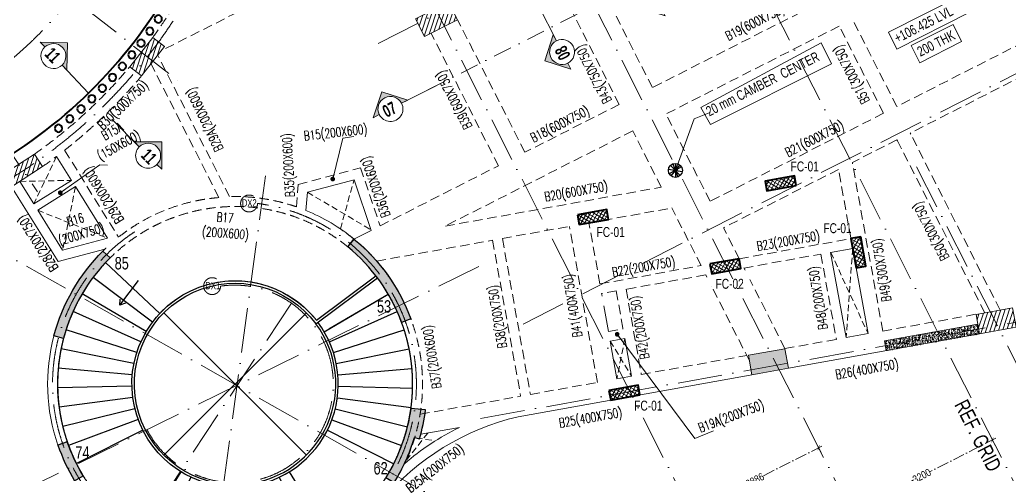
# Model space of a CAD drawing. Header units: millimetres. Extents: x -2919 to 44733, y 0 to 56430.
# Drawn here: x 13206 to 33197, y 19753 to 28946 of the extents above; entities that cross this region are included whole.
import ezdxf

# ---------------------------------------------------------------- set-up
doc = ezdxf.new("R2010")
doc.units = ezdxf.units.MM
for name, pattern in [('ACAD_ISO10W100', [18, 12, -3, 0, -3]), ('CONTINOUS', [0]), ('DASHDOT', [1, 0.5, -0.25, 0, -0.25]), ('HIDDEN', [9.524999999999999, 6.349999999999999, -3.174999999999999])]:
    doc.linetypes.add(name, pattern=pattern)
for name, color, linetype, lineweight in [('00_LA_LAYOUT', 3, 'Continuous', 5), ('Elevation-1', 41, 'Continuous', 20), ('G-ANNO-SYMB', 111, 'Continuous', 9), ('Grids', 9, 'ACAD_ISO10W100', 5), ('S-BEAM-IDEN', 2, 'Continuous', 9), ('S-COL HATCH', 8, 'Continuous', 0), ('S-COLUMN', 6, 'Continuous', 9), ('STR-BEAM', 2, 'CONTINOUS', 18), ('STR-BEAM NO.', 30, 'Continuous', 25), ('STR-CUTOUT', 1, 'Continuous', 13), ('STR-LEVEL TEXT', 110, 'Continuous', 30), ('Wall', 2, 'Continuous', 40)]:
    doc.layers.add(name, color=color, linetype=linetype, lineweight=lineweight)
for name, color, linetype in [('Hatch', 8, 'Continuous'), ('Staircase', 14, 'Continuous'), ('STR-RC WALL', 4, 'Continuous')]:
    doc.layers.add(name, color=color, linetype=linetype)
doc.styles.add('Dim.s & Anno.(Misc.)', font='ARIALN.TTF')
doc.styles.add('EL', font='swisscl.ttf')
doc.styles.add('ROMANS', font='simplex.shx', dxfattribs={"width": 0.75})
doc.styles.add('SOBHA', font='swisscl.ttf')
doc.styles.add('Swis721 LtCn BT_B', font='', dxfattribs={"width": 0.9, "height": 249.9999999999997})
doc.styles.get('Swis721 LtCn BT_B').set_extended_font_data('Swis721 LtCn BT', bold=True)
doc.dimstyles.new('A-GFC-100', dxfattribs={"dimtxt": 200, "dimasz": 100, "dimexe": 100, "dimexo": 0, "dimgap": 0, "dimtad": 0, "dimdec": 0, "dimzin": 1, "dimdsep": 46, "dimtxsty": 'Dim.s & Anno.(Misc.)', "dimblk": 'ARCHTICK', "dimcen": 0, "dimdle": 100, "dimclrd": 8, "dimclre": 8, "dimclrt": 6, "dimazin": 2, "dimtfac": 1, "dimtdec": 0, "dimtmove": 0, "dimatfit": 3, "dimfxl": 1, "dimtolj": 1, "dimlwd": -1, "dimlwe": 9, "dimarcsym": 0})
doc.dimstyles.new('A-GFC-75', dxfattribs={"dimtxt": 150, "dimasz": 75, "dimexe": 75, "dimexo": 0, "dimgap": 0, "dimtad": 0, "dimdec": 0, "dimzin": 1, "dimdsep": 46, "dimtxsty": 'Dim.s & Anno.(Misc.)', "dimblk": 'ARCHTICK', "dimcen": 0, "dimdle": 75, "dimclrd": 8, "dimclre": 8, "dimazin": 2, "dimtfac": 1, "dimtdec": 0, "dimtix": 1, "dimtmove": 1, "dimatfit": 3, "dimfxl": 1, "dimtolj": 1, "dimlwd": -1, "dimlwe": 9, "dimarcsym": 0})
doc.dimstyles.new('S-75', dxfattribs={"dimscale": 75, "dimtxt": 2.5, "dimasz": 1.25, "dimexe": 1, "dimexo": 1, "dimgap": 0.5, "dimtad": 1, "dimdec": 0, "dimrnd": 0.0005, "dimzin": 0, "dimdsep": 46, "dimtxsty": 'EL', "dimblk": 'ARCHTICK', "dimcen": 0.09, "dimdle": 1.5, "dimclrd": 251, "dimclre": 251, "dimclrt": 3, "dimadec": 0, "dimazin": 0, "dimtfac": 1, "dimtdec": 0, "dimtofl": 0, "dimtmove": 0, "dimatfit": 3, "dimfxl": 2, "dimtolj": 1, "dimtzin": 0, "dimlwd": -1, "dimlwe": -1, "dimarcsym": 0})
pattern_1 = [(45.00001396789906, (-25522019.67344412, -12251012.05205099), (-56.1266144395504, 56.12658707381072), [])]
pattern_2 = [(149.8994674627049, (-25199019.32873298, -12229849.86520388), (-31.84644242287066, -54.93681921086025), []), (239.8994674627049, (-25199019.32873298, -12229849.86520388), (54.93681921086023, -31.84644242287067), [])]

# ---------------------------------------------------------------- blocks, each defined once
blk = doc.blocks.new('_ArchTick')
at = {"color": 0, "linetype": 'ByBlock', "const_width": 0.15}
blk.add_lwpolyline([(-0.5, -0.5), (0.5, 0.5)], dxfattribs=at)
blk = doc.blocks.new('*D31')
at = {"layer": 'Grids', "color": 8, "ltscale": 20, "transparency": 16777216}
for p, q in [((23683.03882643945, 18713.63282736803), (22494.20399462904, 18110.10399690582)), ((20976.09952377841, 17339.41677333526), (22164.93435558883, 17942.94560379747))]:
    blk.add_line(p, q, dxfattribs=at)
at = {"layer": 'Grids', "color": 8, "linetype": 'HIDDEN', "lineweight": 9, "ltscale": 20, "transparency": 16777216}
for p, q in [((23665.26389378682, 18582.96326813102), (23582.21262872128, 18746.55816493192)), ((21092.07612640783, 17276.64807425253), (21009.02486134229, 17440.24297105343))]:
    blk.add_line(p, q, dxfattribs=at)
at = {"layer": 'Grids', "color": 8, "ltscale": 20, "transparency": 16777216, "xscale": 75, "yscale": 75, "zscale": 75}
for p, rotation in [((23616.16305879842, 18679.68239729089), 26.91527213609274), ((21042.97529141944, 17373.3672034124), 206.9152721360927)]:
    blk.add_blockref('_ArchTick', p, dxfattribs=dict(at, rotation=rotation))
at = {"layer": 'Grids', "color": 0, "ltscale": 20, "transparency": 16777216, "insert": (22329.56917510893, 18026.52480035164), "char_height": 150, "attachment_point": 5, "rotation": 26.915272136092742, "style": 'Dim.s & Anno.(Misc.)'}
blk.add_mtext('\\A1;2886', dxfattribs=at)
blk = doc.blocks.new('*D32')
at = {"layer": 'Grids', "color": 8, "ltscale": 20, "transparency": 16777216}
for p, q in [((27191.63318684838, 18871.73867794675), (25861.57017373665, 18196.50904889493)), ((24204.42760650252, 17355.23179366049), (25534.49061961425, 18030.46142271232))]:
    blk.add_line(p, q, dxfattribs=at)
at = {"layer": 'Grids', "color": 8, "linetype": 'HIDDEN', "lineweight": 9, "ltscale": 20, "transparency": 16777216}
for p, q in [((27181.88751313836, 18725.25375352241), (27090.80690423651, 18904.66375554225)), ((24328.43329299987, 17276.64807425253), (24237.35268409802, 17456.05807627237))]:
    blk.add_line(p, q, dxfattribs=at)
at = {"layer": 'Grids', "color": 8, "ltscale": 20, "transparency": 16777216, "xscale": 75, "yscale": 75, "zscale": 75}
for p, rotation in [((27124.7575067447, 18837.78807543856), 26.91541986639893), ((24271.3032866062, 17389.18239616868), 206.9154198663989)]:
    blk.add_blockref('_ArchTick', p, dxfattribs=dict(at, rotation=rotation))
at = {"layer": 'Grids', "color": 0, "ltscale": 20, "transparency": 16777216, "insert": (25698.03039667545, 18113.48523580362), "char_height": 150, "attachment_point": 5, "rotation": 26.91541986639893, "style": 'Dim.s & Anno.(Misc.)'}
blk.add_mtext('\\A1;3200', dxfattribs=at)
blk = doc.blocks.new('A$C92ac34bc')
h = blk.add_hatch(color=9)
h.dxf.hatch_style = 1
h.paths.add_polyline_path([(961.1010647490621, 9836.535583321007), (1112.483734279871, 9705.789148202166, -0.1331977755863529), (2684.439964119345, 10727.65641960688), (2617.249840967357, 10916.06496159918, 0.1330649192076544)])
h = blk.add_hatch(color=9)
h.dxf.hatch_style = 1
edge = h.paths.add_edge_path()
edge.add_line((7541.798750281334, 6882.911205561832), (7343.018766563385, 6904.988294498995))
edge.add_arc((3788.090586170554, 7317.161269828678), 3578.742925854363, 353.3864220036416, 383.7199209985387)
edge.add_line((7064.511279940605, 8756.768288021907), (7247.077463947237, 8838.446213252842))
edge.add_arc((3788.090586181731, 7317.16126983799), 3778.742925839959, -6.598963892479276, 23.74020577978149, ccw=False)
h = blk.add_hatch(color=9)
h.dxf.hatch_style = 1
h.paths.add_polyline_path([(209.7400536239147, 7054.428533356636, -0.0528602753307659), (234.1253259517253, 7809.591066574679), (36.01938297972083, 7837.050790609793, 0.0531660131924717), (10.29290679842233, 7039.566626161337)])
h = blk.add_hatch(color=9)
h.dxf.hatch_style = 1
h.paths.add_polyline_path([(5641.644371356814, 4256.890876501798), (5746.818100690841, 4090.879994746297, 0.0641665388057652), (6524.560267336666, 4714.347231941298, 0.0385889995427028), (6975.703905813396, 5109.529350629077), (6723.594600435347, 5272.389569250867, -0.1048070550564544)])
at = {"layer": 'S-COL HATCH'}
h = blk.add_hatch(dxfattribs=at)
h.set_pattern_fill('ANSI31', color=6, scale=25.00000000000001, angle=1.39678990605e-05)
h.set_pattern_definition(pattern_1)
h.paths.add_polyline_path([(5468.865562327206, 14306.87124796957), (5595.948964603245, 14035.11803479679), (4916.565931655466, 13717.40952921845), (4789.482529386878, 13989.16274239868)])
h = blk.add_hatch(dxfattribs=at)
h.set_pattern_fill('ANSI31', color=6, scale=25.00000000000001, angle=1.39678990605e-05)
h.set_pattern_definition(pattern_1)
h.paths.add_polyline_path([(2274.878357402981, 13288.37271872908), (2306.605011291802, 12990.05507017672), (1560.810889948159, 12910.73843551241), (1529.084236074239, 13209.05608402192)])
h = blk.add_hatch(dxfattribs=at)
h.set_pattern_fill('ANSI31', color=6, scale=25.00000000000001, angle=1.39678990605e-05)
h.set_pattern_definition(pattern_1)
h.paths.add_polyline_path([(11116.5785530284, 11838.5029775761), (11116.5785530135, 12238.50297757238), (10366.5785530135, 12238.50297758356), (10366.57855301723, 11838.50297757052)])
h = blk.add_hatch(color=8, dxfattribs=at)
h.dxf.hatch_style = 1
h.paths.add_polyline_path([(1112.483379792422, 9705.789142137393, -0.1331977755863529), (2684.439609624446, 10727.65641353838), (2617.249486476183, 10916.06495551206, 0.1330649192076544), (961.1007102616131, 9836.535577243196)])
h = blk.add_hatch(color=8, dxfattribs=at)
h.dxf.hatch_style = 1
edge = h.paths.add_edge_path()
edge.add_line((7541.79839579761, 6882.911199491471), (7343.018412061036, 6904.988288419321))
edge.add_arc((3788.09023167193, 7317.161263758316), 3578.742925856824, 353.3864220035204, 383.7199209984175)
edge.add_line((7064.510925438255, 8756.768281945959), (7247.077109437435, 8838.446207167583))
edge.add_arc((3788.090231716633, 7317.161263722926), 3778.742925814651, -6.598963891766573, 23.740205780494193, ccw=False)
h = blk.add_hatch(color=8, dxfattribs=at)
h.dxf.hatch_style = 1
h.paths.add_polyline_path([(209.7396991327405, 7054.42852728255, -0.0528602753307659), (234.1249714419246, 7809.591060493142), (36.01902848109603, 7837.050784530117, 0.0531660131924717), (10.29255229607224, 7039.566620085388)])
h = blk.add_hatch(color=8, dxfattribs=at)
h.dxf.hatch_style = 1
h.paths.add_polyline_path([(5641.64401685074, 4256.890870420262), (5746.817746207118, 4090.879988653585, 0.0641665388057652), (6524.559912815689, 4714.347225878388), (6597.66964449361, 4644.720505377278, 0.038549026877663), (6975.703551303595, 5109.529344553128), (6723.594245929271, 5272.389563171193, -0.1048070550564545)])
h = blk.add_hatch(color=8, dxfattribs=at)
h.dxf.hatch_style = 1
h.paths.add_polyline_path([(13887.21257890016, 2543.976426912472), (14002.3369127959, 2927.051338331774), (13284.07145383581, 3142.909463971853), (13168.94436632097, 2759.825389986858)])
h = blk.add_hatch(dxfattribs=at)
h.set_pattern_fill('ANSI31', color=6, scale=25.00000000000001, angle=1.39678990605e-05)
h.set_pattern_definition(pattern_1)
h.paths.add_polyline_path([(18357.82158744335, 1200.438324252143), (18472.94592136517, 1583.513235699385), (17754.68046247959, 1799.371361782774), (17639.55612856149, 1416.296450421214)])
at = {"ltscale": 20}
blk.add_line((7064.511279940605, 8756.768288021907), (7247.615837130695, 8837.221511293203), dxfattribs=at)
at = {"layer": 'S-COLUMN', "elevation": 1.3216095e-09}
for points in [[(5468.865562327206, 14306.87124796957), (5595.948964603245, 14035.11803479679), (4916.565931655466, 13717.40952921845), (4789.482529386878, 13989.16274239868)], [(2274.878357402981, 13288.37271872908), (2306.605011291802, 12990.05507017672), (1560.810889948159, 12910.73843551241), (1529.084236074239, 13209.05608402192)]]:
    blk.add_lwpolyline(points, close=True, dxfattribs=at)
at = {"layer": 'S-COLUMN'}
for points in [[(11116.5785530284, 11838.5029775761), (11116.5785530135, 12238.50297757238), (10366.5785530135, 12238.50297758356), (10366.57855301723, 11838.50297757052)], [(13887.21257890016, 2543.976426912472), (14002.3369127959, 2927.051338331774), (13284.07145383581, 3142.909463971853), (13168.94711992889, 2759.834552552551)], [(18357.8215874359, 1200.438324252143), (18472.94592136145, 1583.513235699385), (17754.68046247959, 1799.371361782774), (17639.55612856149, 1416.296450421214)]]:
    blk.add_lwpolyline(points, close=True, dxfattribs=at)
for points in [[(961.1007102616131, 9836.535577243196, -0.1330649192076544), (2617.249486476183, 10916.06495551206), (2684.439609624446, 10727.65641353838, 0.1331977755863529), (1112.483379792422, 9705.789142137393)], [(7541.79839579761, 6882.911199491471), (7343.018412068487, 6904.98828841746, 0.1331331676250236), (7064.510925438255, 8756.768281945959), (7247.077109441161, 8838.446207163855, -0.1331583492614696)]]:
    blk.add_lwpolyline(points, format="xyb", close=True, dxfattribs=at)
blk.add_lwpolyline([(209.7396991327405, 7054.42852728255, -0.0528602753307659), (234.1249714419246, 7809.591060493142), (36.01902848109603, 7837.050784530117, 0.0531660131924717), (10.29255229607224, 7039.566620085388), (209.7396991327405, 7054.42852728255)], format="xyb", dxfattribs=at)
at = {"layer": 'S-COLUMN', "elevation": -3.351534e-09}
blk.add_lwpolyline([(6975.703551303595, 5109.529344553128), (6723.594245929271, 5272.389563171193), (6723.594245929271, 5272.389563171193, -0.1048070550564544), (5641.64401685074, 4256.890870420262), (5746.817746207118, 4090.879988653585, 0.0641665388057652), (6524.559912815689, 4714.347225878388), (6597.66964449361, 4644.720505377278, 0.038549026877663)], format="xyb", close=True, dxfattribs=at)
at = {"layer": 'STR-RC WALL'}
for points in [[(961.1010647490621, 9836.535583321007, -0.1330649192076544), (2617.249840967357, 10916.06496159918), (2684.439964119345, 10727.65641960688, 0.1331977755863529), (1112.483734279871, 9705.789148202166)], [(7541.798750281334, 6882.911205561832), (7343.018766570835, 6904.98829449527, 0.1331331676250236), (7064.511279940605, 8756.768288021907), (7247.077463947237, 8838.446213247254, -0.1331583492614696)]]:
    blk.add_lwpolyline(points, format="xyb", close=True, dxfattribs=at)
blk.add_lwpolyline([(209.7400536239147, 7054.428533356636, -0.0528602753307659), (234.1253259517253, 7809.591066574679), (36.01938297972083, 7837.050790609793, 0.0531660131924717), (10.29290679842233, 7039.566626161337), (209.7400536239147, 7054.428533356636)], format="xyb", dxfattribs=at)
at = {"layer": 'STR-RC WALL', "elevation": -3.351534e-09}
blk.add_lwpolyline([(6975.703905813396, 5109.529350629077), (6723.594600435347, 5272.389569250867), (6723.594600435347, 5272.389569250867, -0.1048070550564544), (5641.644371356814, 4256.890876501798), (5746.818100690841, 4090.879994746297, 0.0641665388057652), (6524.560267336666, 4714.347231941298), (6597.66999899596, 4644.720511466265, 0.038549026877663)], format="xyb", close=True, dxfattribs=at)
blk = doc.blocks.new('A$Ce47450c8')
at = {"layer": 'G-ANNO-SYMB', "extrusion": (0, 0, -1)}
h = blk.add_hatch(color=9, dxfattribs=at)
edge = h.paths.add_edge_path(flags=0)
edge.add_line((-136.8343995958566, 252.34375), (0, 252.34375))
edge.add_line((0, 252.34375), (-390.3115636557341, 642.6553136575967))
edge.add_line((-390.3115636557341, 642.6553136575967), (-780.6231273114681, 252.34375))
edge.add_line((-780.6231273114681, 252.34375), (-641.5218995958566, 252.34375))
edge.add_arc((-389.1781495958566, 252.34375), 252.3437499999996, -1.1368683772161603e-13, 180.0000000000005, ccw=False)
for p, q in [((390.3115636557341, 642.6553136575967), (0, 252.34375)), ((390.3115636557341, 642.6553136575967), (780.6231273114681, 252.34375)), ((136.8343995958566, 252.34375), (0, 252.34375)), ((641.5218995958566, 252.34375), (780.6231273114681, 252.34375))]:
    blk.add_line(p, q, dxfattribs=at)
at = {"layer": 'G-ANNO-SYMB', "color": 1, "extrusion": (0, 0, -1)}
for p, q in [((390.3115636557341, 642.6553136575967), (0, 252.34375)), ((780.6231273114681, 252.34375), (390.3115636557341, 642.6553136575967)), ((0, 252.34375), (136.8343995958566, 252.34375))]:
    blk.add_line(p, q, dxfattribs=at)
at = {"layer": 'G-ANNO-SYMB', "color": 2, "extrusion": (0, 0, -1)}
blk.add_line((641.5218995958566, 252.34375), (1422.985443849117, 252.34375), dxfattribs=at)
at = {"layer": 'G-ANNO-SYMB', "color": 5, "extrusion": (0, 0, -1)}
blk.add_line((641.5218995958566, 252.34375), (780.6231273114681, 252.34375), dxfattribs=at)
at = {"layer": 'G-ANNO-SYMB', "extrusion": (0, 0, -1)}
blk.add_arc((-389.1781495958566, 252.34375), 252.34375, 0, 180, dxfattribs=at)
at = {"layer": 'G-ANNO-SYMB', "color": 2, "extrusion": (0, 0, -1)}
for radius, start, end in [(252.3437499999996, 0, 180), (252.34375, 180, 0)]:
    blk.add_arc((-389.1781495958566, 252.34375), radius, start, end, dxfattribs=at)
blk = doc.blocks.new('*U12')
at = {"layer": 'Wall', "color": 1, "ltscale": 20}
blk.add_circle((-5.97853213549e-05, 0.011749166995287, 1.3216095e-09), 75, dxfattribs=at)
blk = doc.blocks.new('*U13')
at = {"layer": 'Wall', "color": 0, "linetype": 'ByBlock', "lineweight": -2, "transparency": 16777216}
for p, rotation in [((25233589.10010675, 12408906.74715767), 311.6978435186915), ((25233785.25086722, 12408679.77127968), 309.9687903942364), ((25233974.46375447, 12408446.98027188), 308.2397372697811), ((25234156.566467, 12408208.58611903), 306.5106841453258), ((25234331.39317792, 12407964.80590826), 304.7816310208707), ((25234498.78468609, 12407715.86163133), 303.0525778964157), ((25234658.588561, 12407461.97998256), 301.3235247719606), ((25234810.65928162, 12407203.39215232), 299.5944716475057), ((25234954.85836891, 12406940.33361654), 297.8654185230508), ((25235091.05451191, 12406673.0439223), 296.1363653985955), ((25235219.12368734, 12406401.76646963), 294.4073122741402), ((25235338.94927249, 12406126.74828994), 292.6782591496851)]:
    blk.add_blockref('*U12', p, dxfattribs=dict(at, rotation=rotation))
blk = doc.blocks.new('A$Cab1eb2bb')
at = {"layer": 'Grids', "ltscale": 75}
for p, q in [((27917.29738907144, 17276.64807425253), (10840.69226721301, 50913.99241841026)), ((24328.43329299986, 17276.64807425253), (7987.421775173396, 49465.25243998133)), ((21092.07612640783, 17276.64807425253), (5414.528942607343, 48158.56991892681)), ((14727.42743424698, 26841.86796494573), (27103.44510746747, 33125.75574337505)), ((5533.895699046553, 30115.14536623657, 1.3216095e-09), (10696.26974742114, 26080.09778568708, 1.3216095e-09)), ((4719.7595856525, 28484.12621783838, 1.3216095e-09), (7848.76661651954, 23845.46802416258, 1.3216095e-09)), ((17651.55150322616, 21177.49905425683), (29989.35740346462, 27441.98491361551)), ((25593.94557285309, 24347.92226479761), (29184.66156639904, 17276.64807425253)), ((12451.95250225812, 24171.68620269745), (11051.46211616322, 13845.42859603837)), ((6453.578120447694, 23008.17699397541), (17193.11050702259, 16922.10125354305)), ((16754.56824256852, 22336.71405100822), (6309.301093567163, 17199.86647291109)), ((16791.75612312183, 19269.7710620407), (32687.69362172112, 22127.64299564995)), ((12973.86782687902, 21598.15564841405), (9856.660964183511, 16869.09128028527))]:
    blk.add_line(p, q, dxfattribs=at)
at = {"layer": 'Grids', "color": 6, "linetype": 'ByBlock', "ltscale": 75}
for centre in [(12119.90083454549, 23611.30350153521), (11374.35970435664, 21942.39315515757)]:
    blk.add_circle(centre, 170.6473444888076, dxfattribs=at)
at = {"layer": 'Grids', "ltscale": 75}
for centre, radius, start, end in [((1944.365141808987, 32920.81703097187, 1.3216095e-09), 10311.2632911457, 291.9205277631461, 59.65161588261652), ((1944.365141808987, 32920.81703097187, 1.3216095e-09), 8362.226871117962, 291.2225411835673, 59.08585606093454), ((11825.42944140732, 19968.79434419423), 3672.085020990659, 123.2766023129218, 82.72317535007834), ((11825.4294414185, 19968.79434419982), 1993.421426810803, 207.6361917862638, 98.08684455303776)]:
    blk.add_arc(centre, radius, start, end, dxfattribs=at)
at = {"layer": 'Grids', "color": 6, "linetype": 'ByBlock', "ltscale": 75, "style": 'SOBHA'}
for s, p in [('DX2', (11974.08408670872, 23546.53101625852)), ('DX1', (11237.15903789922, 21878.95805906132))]:
    blk.add_text(s, height=150, dxfattribs=at).set_placement(p)
blk.add_text('REF. GRID', height=300, rotation=296.9190531704553, dxfattribs=at).set_placement((26349.00314836204, 19550.57338381372))
at = {"layer": 'Grids', "ltscale": 20}
for p1, p2, distance, picture, middle in [((24328.43329299986, 17276.64807425253), (27181.88751313836, 18725.25375352241), 126.20543268681826, '*D32', (25698.03039667545, 18113.48523580362)), ((21092.07612640783, 17276.64807425253), (23665.26389378682, 18582.96326813102), 108.46880630854977, '*D31', (22329.56917510893, 18026.52480035164))]:
    dim = blk.add_aligned_dim(p1=p1, p2=p2, distance=distance, dimstyle='A-GFC-75', dxfattribs=at)
    dim.commit()
    dim.dimension.update_dxf_attribs({"geometry": picture, "text_midpoint": middle})
blk = doc.blocks.new('A$Cd051db1a')
at = {"ltscale": 30}
blk.add_point((3.7252903e-09, -1.8626451e-09), dxfattribs=at)
at = {"layer": 'Staircase', "ltscale": 25}
for points in [[(10316.92514114827, 21395.900623817), (9222.823584668338, 22422.03014005907)], [(10168.88996203243, 21219.44591573812), (8968.2437161766, 22118.7843067497)], [(10041.2336724773, 21027.71669717319), (8748.61741920188, 21788.73129739985)], [(13633.46461071819, 21024.42343026027), (14927.44186067209, 21783.12157772295)], [(9935.509803906083, 20823.03138244711), (8566.751024667174, 21436.62685589492)], [(13738.79328745603, 20819.58879825473), (15108.44964332506, 21430.70945341699)], [(9853.039484485984, 20607.940514341), (8424.904376070946, 21066.6671349816)], [(13820.86450503021, 20604.37900414131), (15249.81331275031, 21060.56460772268)], [(9794.822086457163, 20385.05856712721), (8324.771923653781, 20683.30765586905)], [(13878.67525810003, 20381.42491371743), (15349.07885563001, 20677.26139666699)], [(9761.569667313246, 20157.11119752563), (8267.578204613177, 20291.23617411591)], [(13911.51906098425, 20153.45199125819), (15405.62808114662, 20285.17938448861)], [(9753.688917458057, 19926.88603754528), (8254.022630661726, 19895.24700598419)], [(13918.99456877261, 19923.2470012214), (15418.55323213339, 19889.24466150067)], [(9771.276181571186, 19697.19858169742), (8284.27093045786, 19500.18238058872)], [(13901.01047351956, 19693.62396360189), (15387.69402234628, 19494.29517986811)], [(9814.1162811853, 19470.85773285851), (8357.953123793006, 19110.87320571951)], [(13857.78661609441, 19467.38977769576), (15313.3481577821, 19104.84908732586)], [(9881.685152724385, 19250.63142962754), (8474.168052323163, 18732.07997283712)], [(13789.85130046308, 19247.30993325077), (15196.65060122683, 18726.58746360428)], [(9973.156240530314, 19039.21283231489), (8631.494415059686, 18368.43451722152)], [(13698.03484294563, 19036.07472663931), (15041.22154314816, 18361.59252570569)], [(10740.51441950351, 18199.22759743035), (9951.339384637775, 16923.60901416465)], [(12929.36713130399, 18197.4481666442), (13716.82892083749, 16920.3374690786)], [(10942.8149138093, 18089.06592903658), (10299.29896536097, 16734.11676751822)], [(11156.03970361501, 18001.91395933926), (10666.05087090656, 16584.20067716762)], [(12513.54886676371, 18000.81977050565), (13001.05520703643, 16582.25092336163)], [(12726.90235652774, 18087.62245147675), (13368.1315976195, 16731.58961251192)], [(11377.58137552068, 17938.83678711019), (11047.110569112, 16475.6932353545)], [(11604.73094270751, 17900.60508278757), (11437.81870580837, 16409.92057148553)], [(11834.71098035946, 17887.68569264002), (11833.39808659628, 16387.6862648651)], [(12064.70959163084, 17900.23596000485), (12229.01209324971, 16409.26154883206)], [(12291.91478844359, 17938.10183157027), (12619.82382006198, 16474.38202456944)]]:
    blk.add_lwpolyline(points, dxfattribs=at)
at = {"layer": 'Staircase', "color": 1, "ltscale": 25}
for points in [[(11834.99685137346, 17887.68548297696, -1.598259609663944), (13475.78996460512, 21256.0972973574), (14678.57819923386, 22153.36808635294)], [(11821.65724777058, 17937.73834203556, -1.613854912613092), (13466.08944100886, 21186.48080556281), (14708.47530623153, 22113.29112298042)]]:
    blk.add_lwpolyline(points, format="xyb", dxfattribs=at)
at = {"layer": 'Staircase', "color": 8, "ltscale": 25}
for points in [[(10398.72290794924, 18533.18280675821), (13274.04056151584, 21408.50046032481)], [(10398.72290794924, 21408.50046032481), (13274.04056151956, 18533.18280676007)]]:
    blk.add_lwpolyline(points, dxfattribs=at)
at = {"layer": 'Staircase', "linetype": 'Continuous', "ltscale": 25}
for points in [[(12028.36514865607, 17993.39706121571), (12323.30143551156, 17237.42955258488), (12268.39860757068, 17189.17424681596), (12414.5504462868, 17192.52394960262), (12359.64761778712, 17144.26864322089), (12654.58390465379, 16388.30113459006)], [(11809.24469003081, 17984.31273696944), (12019.12839167192, 17196.78714290633), (11959.19613224268, 17154.94195941835), (12104.81281193718, 17142.00507237948), (12044.88055242598, 17100.15988890454), (12254.76425406337, 16312.63429484516)]]:
    blk.add_lwpolyline(points, dxfattribs=at)
at = {"layer": 'Staircase', "color": 8, "linetype": 'HIDDEN', "ltscale": 25}
blk.add_arc((11836.38173473254, 19970.84163354151), 3583.156610901034, 136.8362044212722, 36.72124276618536, dxfattribs=at)
at = {"layer": 'Staircase', "color": 1, "ltscale": 25}
for radius, start, end in [(2083.156610901034, 276.2926422244555, 36.72022514948956), (2033.156610901034, 275.9142683672712, 36.72016529999388)]:
    blk.add_arc((11836.38173473254, 19970.84163354151), radius, start, end, dxfattribs=at)
at = {"ltscale": 30}
blk.add_leader([(9509.666725352407, 21561.45999775082), (9884.615542426705, 22062.2013824042)], dimstyle='A-GFC-100', override={"dimgap": 0, "dimtad": 0, "dimclrd": 6, "dimldrblk": 'Open90', "dimfxl": 0.18, "dimfxlon": 1, "dimarcsym": 1}, dxfattribs=at)

msp = doc.modelspace()

# ---------------------------------------------------------------- hatches: boundary and pattern name
at = {"layer": 'Hatch', "ltscale": 10}
h = msp.add_hatch(dxfattribs=at)
h.set_pattern_fill('AR-HBONE', color=256, angle=26.55965731825478)
h.set_pattern_definition([(71.55965731825478, (-17109379.63090742, -22018365.40629138), (-64.24538329460268, 128.5210127774038), [304.8, -101.6]), (161.5596573182548, (-17109347.49311458, -22018269.02315904), (-64.24538329460266, 128.5210127774038), [304.8, -101.6])])
h.paths.add_polyline_path([(20179.06287441775, 39764.89482513256), (19922.98189687356, 39634.87043705024), (20030.49335202202, 39423.35100894235), (19101.5354792513, 38953.63050735928), (18994.81395946816, 39163.59580642172), (18708.27348144725, 39018.10569359549), (19538.7534002997, 37382.49001247622), (21009.54287565872, 38129.27758687548)])
edge = h.paths.add_edge_path()
edge.add_line((18708.27348144725, 39018.10569359549), (18436.23961669579, 38879.98127239757))
edge.add_arc((7815.687838874757, 34642.58577646874), 11434.66836660755, 12.41202606169162, 21.751047058428128, ccw=False)
edge.add_line((18983.09581812099, 37100.35705943219), (19538.7534002997, 37382.49001247622))
edge.add_line((19538.7534002997, 37382.49001247622), (18708.27348144725, 39018.10569359549))
h.paths.add_polyline_path([(19613.66869676485, 40878.42972300015), (18142.33531545475, 40132.71101737581), (18586.86023271456, 39257.2269643452), (18589.40898241475, 39258.52108320408), (18415.41936286911, 39605.74469211512), (19871.7895890139, 40345.21164531446), (20045.77920858189, 39997.98803639971), (18586.86023271456, 39257.2269643452), (18708.27348144725, 39018.10569359549), (18994.81395946816, 39163.59580642172), (18903.91956064478, 39342.42262288742), (19832.8774334006, 39812.14312447421), (19922.98189687356, 39634.87043705024), (20179.06287441775, 39764.89482513256)])
edge = h.paths.add_edge_path()
edge.add_line((18142.33531545475, 40132.71101737581), (17909.77140306309, 40014.84020581655))
edge.add_arc((7815.687838908285, 34642.58577655815), 11434.66836654333, 21.75104705807422, 28.02271820196478, ccw=False)
edge.add_line((18436.23961669579, 38879.98127239757), (18708.27348144725, 39018.10569359549))
edge.add_line((18708.27348144725, 39018.10569359549), (18142.33531545475, 40132.71101737581))
edge = h.paths.add_edge_path()
edge.add_line((17751.98475465551, 40901.49962248094), (17475.62792982533, 40761.18023059703))
edge.add_arc((7815.687838867306, 34642.58577658795), 11434.66836657403, 30.02039519803111, 32.35012052280308, ccw=False)
edge.add_line((17716.3653393574, 40363.44460064731), (17961.88440082595, 40488.10593896917))
edge.add_line((17961.88440082595, 40488.10593896917), (17751.98475465551, 40901.49962248094))
h.paths.add_polyline_path([(18552.7857020013, 42967.82201588713), (16793.57363915071, 41937.25253452361), (17463.56514494493, 40617.7159771435), (19222.77479599044, 41648.28908322937)])
edge = h.paths.add_edge_path()
edge.add_line((16793.57363915071, 41937.25253452361), (16876.26263473555, 42116.57772391848))
edge.add_line((16876.26263473555, 42116.57772391848), (16592.16375382617, 41972.327325074))
edge.add_arc((7815.68783884868, 34642.58577654324), 11434.66836661379, 32.35012052294229, 39.867205146094875, ccw=False)
edge.add_line((17475.62792982533, 40761.18023059703), (17463.56514494493, 40617.7159771435))
edge.add_line((17463.56514494493, 40617.7159771435), (16793.57363915071, 41937.25253452361))
h.paths.add_polyline_path([(20628.48423804716, 38315.8759626802), (21627.09531165287, 38822.91789528542), (21306.27470393851, 39454.76901232265), (20307.66363032535, 38947.7270797249)])
h.paths.add_polyline_path([(0, 0), (0, 0), (0, 0), (0, 0)], flags=0)
h.paths.add_polyline_path([(18203.92906240746, 39422.15812848322), (18615.06694090739, 38209.60707465373), (18641.80855594948, 38273.70574548468), (18230.67067744955, 39486.25679930672)])
h.paths.add_polyline_path([(0, 0), (0, 0), (0, 0), (0, 0)], flags=17)
h.paths.add_polyline_path([(0, 0), (0, 0), (0, 0), (0, 0)], flags=17)
edge = h.paths.add_edge_path()
edge.add_line((17426.91313965246, 40818.56021445058), (16721.81519450247, 41887.2750038188))
edge.add_line((17037.86283100769, 42198.62976400368), (16704.20392977446, 41915.20843059569))
edge.add_line((16704.20392977074, 41915.20843059383), (17409.30187492072, 40846.49364122562))
edge.add_line((17409.30187492445, 40846.49364122562), (17767.03067471087, 41082.50968981161))
at = {"layer": 'Hatch', "ltscale": 20}
h = msp.add_hatch(dxfattribs=at)
h.set_pattern_fill('AR-CONC', color=8, scale=0.4999999999999997, angle=-4.95210568544e-05)
h.set_pattern_definition([(49.9999504789431, (-25252523.76897712, -12410075.17188596), (91.09232760984843, -7.969621501053467), [9.524999999999904, -104.7749999999992]), (354.999950478943, (-25252523.76897712, -12410075.17188596), (-17.62162814673788, 95.52843785002325), [7.619999999999958, -83.82029208499934]), (100.451395178943, (-25252516.17797419, -12410075.83601926), (73.47069922276646, 87.55881245500152), [8.095004399999846, -89.04512229999877]), (46.18415047894308, (-25252523.76895516, -12410049.77188595), (135.5395022773068, -21.02128111390749), [14.28749999999998, -157.1624999999997]), (96.63550808894254, (-25252512.47400669, -12410051.52364571), (118.7021739515862, 123.7129597039663), [12.14251156999999, -133.5678040799998]), (351.1841016489429, (-25252523.76895516, -12410049.77188595), (118.7021739583232, 123.7129596978718), [11.42998353499978, -125.7298659599982]), (20.99995047894306, (-25252511.06896065, -12410056.12189692), (75.80715144035177, -51.13266461410013), [9.524999999999947, -104.7749999999996]), (325.9999504789429, (-25252511.06896065, -12410056.12189692), (30.90109377114721, 92.093956353209), [7.619999999999992, -83.8199999999999]), (71.45139547894311, (-25252504.75169807, -12410060.38295234), (106.7082450424678, 40.9612922144458), [8.095004399999986, -89.04496879999986]), (37.49995047894311, (-25252523.76897712, -12410075.17188596), (1.544338165987522, 42.27751810181239), [0, -82.80400000000007, 0, -85.09000000000007, 0, -84.13750000000007]), (7.499950478943186, (-25252523.76897712, -12410075.17188596), (33.40987454845087, 50.09025853274045), [0, -48.51399999999943, 0, -80.89899999999889, 0, -32.06749999999945]), (327.499950478943, (-25252552.08997711, -12410075.17186148), (67.79529510771792, -2.864430592183612), [0, -31.74999999999997, 0, -99.05999999999989, 0, -131.4449999999998]), (317.499950478943, (-25252564.78997711, -12410075.1718505), (74.06460168110925, 12.71318150222933), [0, -41.27499999999996, 0, -65.78599999999994, 0, -93.34499999999994])])
h.paths.add_polyline_path([(32578.03959498927, 22606.26028055511), (32542.64990990237, 22803.10430557094), (30659.13021573797, 22464.47493212484), (30694.51990062371, 22267.6309070643)])
at = {"layer": 'S-COL HATCH', "ltscale": 25}
h = msp.add_hatch(dxfattribs=at)
h.set_pattern_fill('ANSI37', color=6, scale=19.9999999999999, angle=-255.1005325372951)
h.set_pattern_definition([(149.8994674627047, (12009187.03071062, -25238946.07953167), (-31.8464424228707, -54.93681921086031), []), (239.8994674627048, (12009187.03071062, -25238946.07953167), (54.93681921086028, -31.84644242287073), [])])
h.paths.add_polyline_path([(28875.08340689913, 25598.61420224421), (28840.03899333253, 25795.5199895557), (28249.84417888895, 25690.10867439397), (28284.88859245554, 25493.2028870564)])
h = msp.add_hatch(dxfattribs=at)
h.set_pattern_fill('ANSI37', color=6, scale=19.9999999999999, angle=-255.1005325372951)
h.set_pattern_definition(pattern_2)
h.paths.add_polyline_path([(24462.22971967235, 25007.70753728412), (24497.58858120069, 24810.85797311179), (25087.61428269371, 24917.21179726534), (25052.25542115793, 25114.06136144139)])
h = msp.add_hatch(dxfattribs=at)
h.set_pattern_fill('ANSI37', color=6, scale=19.9999999999999, angle=-255.1005325372951)
h.set_pattern_definition(pattern_2)
h.paths.add_polyline_path([(30179.69699423388, 24563.60733904503), (29982.79120690003, 24528.562925471), (30088.20252209529, 23938.3681110274), (30285.10830941424, 23973.41252461635)])
h = msp.add_hatch(dxfattribs=at)
h.set_pattern_fill('ANSI37', color=6, scale=19.9999999999999, angle=-255.1005325372951)
h.set_pattern_definition(pattern_2)
h.paths.add_polyline_path([(27137.26381054148, 24016.55677583627), (27172.30822410062, 23819.65098850988), (27762.50303854421, 23925.06230370514), (27727.45862496272, 24121.96809101664)])
h = msp.add_hatch(dxfattribs=at)
h.set_pattern_fill('ANSI37', color=6, scale=19.9999999999999, angle=-255.1005325372951)
h.set_pattern_definition(pattern_2)
h.paths.add_polyline_path([(25098.13977992907, 21465.6381812524), (25133.18419351801, 21268.73239394836), (25723.3790079467, 21374.14370912127), (25688.33459437266, 21571.04949647002)])

# ---------------------------------------------------------------- linework, layer by layer
at = {"color": 2, "ltscale": 10}
for p, q in [((26338.56108643115, 26007.6631353125), (26537.80092195422, 25806.46986311674)), ((26529.44251929223, 26015.30303219147), (26346.91948909313, 25798.82996623777)), ((26387.00415312499, 26039.06930647231), (26489.35785526037, 25775.06369195879)), ((26438.18100418895, 26048.64266673289), (26438.18100418895, 25765.49033169635)), ((26300.2428117618, 25929.46774266288), (26576.11919662357, 25884.66525576636)), ((26561.55098169297, 25976.5190719571), (26314.81102669239, 25837.61392647214))]:
    msp.add_line(p, q, dxfattribs=at)
msp.add_circle((26438.18100418895, 25907.06649921462), 141.5761675179284, dxfattribs=at)
at = {"layer": '00_LA_LAYOUT', "color": 155, "ltscale": 900}
for points in [[(15884.50128072873, 22843.55189043842), (14683.80172515288, 23742.61839366518)], [(19444.92854351178, 22704.79091011547), (20642.83341828361, 23407.19462039881)]]:
    msp.add_lwpolyline(points, dxfattribs=at)
at = {"layer": 'Elevation-1', "color": 11, "linetype": 'DASHDOT', "ltscale": 750}
msp.add_line((33148.38234613463, 33473.36493069493), (21261.20219172165, 27437.68301294558), dxfattribs=at)
at = {"layer": 'Elevation-1', "color": 5, "ltscale": 20}
for points in [[(30737.84849061445, 28699.42701102607), (32194.21871678904, 29438.89396422543), (32368.20833635703, 29091.67035531067), (30911.83811018244, 28352.20340212621)], [(31201.21837140992, 28425.90879465453), (32042.62715075538, 28853.13082210906), (32216.61677033082, 28505.90721320175), (31375.20799097791, 28078.68518575095)]]:
    msp.add_lwpolyline(points, close=True, dxfattribs=at)
msp.add_lwpolyline([(26949.71674728766, 27174.41443801485), (27150.47741667926, 26833.64293254726), (29590.44988553598, 28060.45621463843), (29380.51716863364, 28477.98515488766), (26949.71674728766, 27174.41443801485)], dxfattribs=at)
at = {"layer": 'Staircase', "color": 8, "ltscale": 25}
for points in [[(16114.33802263811, 20157.29675302468), (18989.65816136077, 23032.61192142032)], [(16114.34050781652, 23032.61440657638), (18989.65567621216, 20157.29426785372)]]:
    msp.add_lwpolyline(points, dxfattribs=at)
at = {"layer": 'Staircase', "color": 8, "linetype": 'HIDDEN', "ltscale": 25}
msp.add_arc((17551.87393729761, 21594.88494075648), 3583.084828491672, 143.1725819511978, 30.38420180720182, dxfattribs=at)
at = {"layer": 'STR-BEAM', "color": 2, "linetype": 'HIDDEN', "ltscale": 30}
for p, q in [((16147.63183525577, 28363.59947867878), (20535.098832082, 30591.31859922968)), ((25974.63896926865, 27577.49564786069, 1.4512483e-09), (24616.40526400134, 30252.52119343169)), ((25305.90340501443, 27237.94779390655, 1.4512483e-09), (23947.66969974712, 29912.97333947383)), ((29474.26261710003, 29354.41579805128, 2.2982296e-09), (25974.63896926865, 27577.49564786069, 1.453639e-09)), ((23401.60951505229, 26271.05005702935), (22043.37580981478, 28946.07560260407)), ((29745.90090022609, 28819.42734667473), (26246.27725241706, 27042.50719647669)), ((30639.65081852302, 27059.19723788463), (29745.90090022609, 28819.42734667473)), ((30907.14504421875, 27195.01637947373), (30013.39512593672, 28955.24648825638)), ((34228.61385473237, 28881.47911133803), (30907.14504421875, 27195.01637945883)), ((22866.62106366828, 25999.41177387349), (21508.38735841587, 28674.43731942587)), ((17440.17962567508, 25376.17763476074, 2.0944812e-09), (15990.47650389746, 28231.35113636218, 1.3435431e-09)), ((34500.25213788822, 28346.4906599503), (31178.78332738951, 26660.0279280711)), ((17225.45165037736, 25357.3179476615, 2.075627e-09), (15854.49017478898, 28057.41068941914, 1.3654766e-09)), ((25305.90340501443, 27237.94779390655, 1.2922479e-09), (23401.60951505229, 26271.05005702935)), ((27140.02717070654, 25282.27708767913), (26246.27725241706, 27042.50719647669)), ((30639.65317491069, 27059.19843432121), (27140.02717070654, 25282.27708767913)), ((25577.54168820009, 26702.9593425151), (21795.52247061208, 24782.653951874)), ((26154.64520855621, 25566.36064568721), (25577.54168820009, 26702.9593425151)), ((32992.84741220251, 23087.24973138981), (31178.78332738951, 26660.0279280711)), ((31190.46881659702, 26637.01349247806), (31178.78332738951, 26660.0279280711)), ((30911.28910167143, 26524.20878649317), (30011.39629589394, 26067.29175181501)), ((32684.53587442264, 23031.81981303357), (30911.28910167143, 26524.20878649317)), ((30922.97459088638, 26501.19435090386), (30911.28910168633, 26524.20878649317)), ((14108.92626979202, 26312.24495350197), (15200.63909969106, 24559.63861120306, -7.9296778e-09)), ((20478.72483236715, 24786.96684922092), (22866.62106366828, 25999.41177387349)), ((30623.3482660316, 22663.50080722384), (30011.39629589394, 26067.29175181501)), ((18823.17814428732, 25622.19522638433), (20082.92079890147, 25958.69793284498)), ((20082.92079890147, 25958.69793284498), (20478.72483236715, 24786.96684922092)), ((29732.08358931914, 25925.47182302363), (27411.66545386985, 24747.28863630258)), ((30030.55347793549, 24265.3266586978), (29732.08358931914, 25925.47182302363)), ((18787.70952488854, 25171.11750535108), (18823.17814428732, 25622.19522638433)), ((21795.52247061208, 24782.653951874), (26154.64520855621, 25566.36064569466)), ((24693.52568244562, 24846.45787208341), (26367.37510171905, 25147.39158584736)), ((26958.47343023494, 23983.23027647846), (26367.37510171905, 25147.39158584736)), ((24914.77912658826, 23615.80496732704), (24693.52568244562, 24846.45787208341)), ((22946.53495996818, 24532.37441869267), (24299.83763228729, 24775.67850230076)), ((24865.80024231598, 21627.68895306252), (24299.83763228729, 24775.67850230076)), ((27729.02637086809, 24122.2499873098), (27411.66545386985, 24747.28863630258)), ((20408.44405318424, 24076.06268977933), (22749.69093490764, 24496.9847338181)), ((22749.69093490764, 24496.9847338181), (23315.6535451822, 21348.99518278055)), ((22946.53495996818, 24532.37441869267), (23512.49757019803, 21384.38486788608)), ((27727.45934542641, 24121.96825898811), (29982.98427918181, 24527.4787478447)), ((27822.03097602353, 23935.71052891761), (29374.33824200928, 24214.79273613915)), ((29374.33824200928, 24214.79273613915), (29687.94581687078, 22495.32908789627)), ((24914.77912658826, 23615.80496732704), (26958.47343024984, 23983.2302764859)), ((27053.02006451413, 23797.02177571319), (25442.91629814729, 23507.54948374443)), ((27076.41241429374, 23750.95081384666), (27052.83167650923, 23797.39280373417)), ((27847.15171884373, 23889.60348311626), (27823.59800116345, 23935.99225718528)), ((28649.85182389244, 22308.69492655806), (27941.72198328003, 23703.34844301455)), ((25246.07221103832, 23472.15989567898), (24950.168811474, 23418.96094226651)), ((24958.9247856699, 23370.25858155452), (24950.168811474, 23418.96094226651)), ((25245.9696672596, 23472.73244384117), (25382.6078405194, 22709.81980386935)), ((25442.91629814729, 23507.54948374443), (25751.11416615173, 21786.74157564156)), ((27932.33779070899, 22065.21570201777), (27170.95904859528, 23564.74231309257)), ((27171.02131557837, 23564.61967894994), (27170.95904859528, 23564.74231309257)), ((30623.34826603904, 22663.50080723129), (32529.34979793057, 23006.17208733223)), ((25087.20416859165, 22656.69789255224), (25382.6078405194, 22709.81980386935)), ((28649.85182389244, 22308.69492655806), (29687.94581687078, 22495.32908789627)), ((25751.11416615173, 21786.74157564156), (27880.12468482182, 22168.04880911671)), ((23512.49757019803, 21384.38486788608), (24865.80024231598, 21627.68895306252)), ((21285.58163345978, 20984.01785767637), (23315.6535451822, 21348.99518278055)), ((25012.20491185412, 21246.06586032175), (25012.14264485613, 21246.18849445321))]:
    msp.add_line(p, q, dxfattribs=at)
at = {"layer": 'STR-BEAM', "color": 2, "ltscale": 30}
for p, q in [((13949.51903437823, 26189.88209186122), (14251.41317059472, 25705.2293852698)), ((13206.14457788691, 25681.05455200933, 2.643219e-09), (13487.49656077847, 25229.37968940847, 1.458148e-09)), ((13487.49667124822, 25229.37951206975, 1.4581475e-09), (14251.41216139868, 25705.22874726169)), ((13036.38551412895, 25575.3102364447, 2.643219e-09), (13977.67002395913, 24064.19754664786, -1.3215264e-09)), ((13566.8051594086, 25102.05981050245, 1.1240955e-09), (14330.7203980796, 25577.90944944509)), ((14330.72140831128, 25577.91007872857), (14978.18582845106, 24538.48815563135)), ((13566.80515940115, 25102.05981050245, 1.1240955e-09), (14069.1224543564, 24295.65321316011)), ((14069.12325972691, 24295.65342828445), (14978.18492988124, 24538.48959815688)), ((13977.68138391897, 24064.21416471713, -4.0021799e-09), (14924.77005953714, 24317.2066739332, 7.9296569e-09)), ((29571.18289154023, 24250.18253329024), (30018.03801736608, 24330.52056786791)), ((29571.18289154023, 24250.18253329024), (29884.70007650182, 22531.21447940729)), ((14938.57684282213, 24046.01738470979, 7.9296569e-09), (16032.39718308672, 23020.15161789395, 7.9296569e-09)), ((30328.08222850785, 22610.41627955996), (30063.0137478374, 24084.77658593469)), ((19191.54322281852, 22880.08454207331, 7.9296569e-09), (20367.88636511192, 23757.62749521248, 7.9296569e-09)), ((14304.83119387552, 23538.98185436987, -2.6995483e-09), (14305.58821361884, 23537.76655532234, -2.7027369e-09)), ((25087.21232705936, 22656.69935967587), (24994.31447054818, 23173.41455647908)), ((28721.73700180277, 21912.95331114345), (32578.03959499672, 22606.26028055511)), ((29885.26658947393, 22530.80448528193), (30328.08222850785, 22610.41627955996)), ((25122.60201198235, 22459.85533444397), (25417.86694513634, 22512.95229661279)), ((25259.44949902222, 21698.68409899436), (25122.60201198235, 22459.85533444397)), ((25417.86694513634, 22512.95229661279), (25554.24670779332, 21751.4824798014)), ((23265.32694393769, 20931.97022615932), (28093.63865940646, 21800.03015140258)), ((25259.44949902222, 21698.68409899436), (25554.24670779332, 21751.4824798014)), ((21300.03755025938, 20578.63985544257), (22079.77352563665, 20718.82501195185))]:
    msp.add_line(p, q, dxfattribs=at)
at = {"layer": 'STR-BEAM', "color": 4, "ltscale": 30}
for p, q in [((30659.13021573797, 22464.47493212484), (32542.64990990237, 22803.1043055933)), ((30694.51990062371, 22267.6309070643), (30659.13021573797, 22464.47493212484))]:
    msp.add_line(p, q, dxfattribs=at)
at = {"layer": 'STR-BEAM', "color": 2, "ltscale": 30}
msp.add_lwpolyline([(18982.55367116257, 25097.69616100751), (19011.47290448472, 25465.48103902303), (19954.4030852206, 25717.35456213169), (20298.52861281857, 24695.4729270991), (19951.37885879352, 24519.20900413953)], dxfattribs=at)
at = {"layer": 'STR-BEAM', "color": 2, "linetype": 'HIDDEN', "ltscale": 30}
for centre, radius, start, end in [((7815.68778226897, 34642.58311196975), 10734.66836663246, 352.4808637146659, 352.4808637146659), ((7815.68778226897, 34642.58311196975), 10734.66836663246, 44.61044401997088, 44.61044401997088), ((7813.792438086122, 34456.3432233613), 9981.997285372887, 324.0071279836718, 334.2337336504638), ((7660.332461882383, 34548.08407512866), 10160.08643065403, 305.0645974493378, 319.8666083332327), ((7660.332461882383, 34548.08407512866), 10460.08643065403, 308.0606498349198, 319.8666083332327), ((7660.332461882383, 34548.08407512866), 10460.08643065403, 305.0443715606496, 306.9598835254173), ((17519.56284896657, 21642.04160850309, -7.9296778e-09), 3726.899471861845, 94.52624760033623, 128.4778895548717), ((17556.22539083287, 21608.42668167315, -7.9296569e-09), 3769.537619404977, 70.93176580891256, 91.76413772718239), ((17551.72043694928, 21592.60542104207, 7.9296569e-09), 3584.622927739873, 50.62931853554037, 134.7563300332576), ((17553.29083214328, 21594.69376426004, -2.643219e-09), 3781.920106040868, 336.7605912781378, 55.84843221393525), ((17519.49431971833, 21642.34793776087, -7.9296781e-09), 3726.588690072446, 133.6661425821027, 135.0390366657688), ((17519.49432014301, 21642.34793720208, 7.9296569e-09), 3726.588690769789, 134.1287708277331, 135.0390312323878)]:
    msp.add_arc(centre, radius, start, end, dxfattribs=at)
at = {"layer": 'STR-BEAM', "color": 2, "ltscale": 30}
for centre, radius, start, end in [((8132.382538307458, 35080.10206281208), 9648.276814146571, 49.67022913592392, 49.67022913592392), ((17556.22539083287, 21608.42668167315, -7.9296569e-09), 3769.537619404977, 50.55055338644219, 67.7664529943326), ((17551.99109461158, 21597.3179155495, 1.58593139e-08), 2081.735189506862, 38.03921529167821, 136.8834634413449), ((17552.82666773721, 21594.59331732057, -4.0598491e-09), 3582.394224297375, 352.0507524197132, 20.32094633770318), ((17520.95625143125, 21593.40327863954, -1.05728759e-08), 3753.781793799603, 165.0261307706435, 199.1556886343097), ((17521.06812389567, 21593.42074167542, -1.05728759e-08), 3553.894229852075, 164.9662932946007, 199.1625799259001), ((24425.69944370911, 15959.26523583941), 5106.296041067785, 103.1348382018942, 139.9431759891015), ((24425.69944370911, 15959.26523583941), 5306.296041067785, 116.2380960141244, 130.6540786677618)]:
    msp.add_arc(centre, radius, start, end, dxfattribs=at)
at = {"layer": 'STR-CUTOUT', "color": 1, "linetype": 'HIDDEN', "ltscale": 20}
for p, q in [((13949.51903437823, 26189.88209186122), (13487.49622081592, 25229.37923148833)), ((13204.24550797417, 25684.10104060732), (14251.41318607703, 25705.2293855343)), ((19676.11969627812, 24723.86101871543), (19948.63175235316, 25699.90527161025)), ((14330.72140831873, 25577.91007873975), (14069.12325972691, 24295.65342828445)), ((13566.80515943095, 25102.05981051736, 1.1240955e-09), (14978.18842220679, 24538.48399165459)), ((29575.92174452543, 24251.0345099438), (30328.08222850785, 22610.41627955996)), ((30017.93096452579, 24330.50132132694), (29885.26658948138, 22530.80448526703)), ((25122.60201198235, 22459.85533444397), (25554.24670779332, 21751.4824798014)), ((25417.86694513634, 22512.95229661279), (25259.44949902222, 21698.68409899436)), ((21441.95145731792, 20604.15390622057), (20999.52958155796, 20044.27342713438, -3.351534e-09)), ((21206.87567033246, 20502.22400449775, -3.351534e-09), (21596.76390495524, 20446.76960543357))]:
    msp.add_line(p, q, dxfattribs=at)
msp.add_lwpolyline([(19011.47290448472, 25465.48103902303), (20294.64277902618, 24706.97647898458)], dxfattribs=at)
at = {"layer": 'Wall', "ltscale": 20}
msp.add_line((15045.54789658263, 24430.34690765105), (15045.97140524909, 24429.66701826267), dxfattribs=at)
at = {"layer": 'Wall', "ltscale": 50}
msp.add_lwpolyline([(13033.67652409896, 26221.17658357136, 0.1374708065685686), (16578.3772633262, 30226.18546508066), (16398.41777202859, 30313.39879710041)], format="xyb", dxfattribs=at)
at = {"layer": 'Wall', "color": 4, "ltscale": 20}
for points in [[(28875.08268613741, 25598.61403420754), (28839.91829846427, 25795.49839365669), (28249.77945650742, 25690.46811534278), (28284.88787170872, 25493.20271903835), (28875.14670077339, 25598.25435210578)], [(24462.23044012859, 25007.70770646445), (24497.70924143121, 24810.87976175733), (25087.67957909033, 24916.85246013664), (25052.25614165887, 25114.06153061055), (24462.16585111991, 25008.06728585251)], [(30179.69716224447, 24563.60661829077), (29982.81280281767, 24528.44223060273), (30087.84308112785, 23938.30338865705), (30285.10847743973, 23973.41180385463), (30180.0568443425, 24563.6706329044)], [(27137.26453128085, 24016.55694383942), (27172.42891896144, 23819.67258442752), (27762.56776090339, 23924.70286274515), (27727.45934572443, 24121.96825904213), (27137.20051666722, 24016.91662596725)], [(25098.14050069079, 21465.6383492928), (25133.30488838628, 21268.75398985483), (25723.44373031333, 21373.78426818363), (25688.33531513438, 21571.04966448061), (25098.07648606226, 21465.99803140573)]]:
    msp.add_lwpolyline(points, dxfattribs=at)

# ---------------------------------------------------------------- block references
at = {"layer": 'Elevation-1', "ltscale": 20}
for name, p, rotation in [('A$C92ac34bc', (17490.97540752217, 13357.45893410407), 26.91900361463452), ('A$Ce47450c8', (26458.88583807647, 29139.0501555223), 116.9190531345712), ('A$Ce47450c8', (24553.22830152884, 28063.9488441404), 116.9190531345712), ('A$Ce47450c8', (13433.89818629995, 28323.5080051776), 313.4586011557022), ('A$Ce47450c8', (20455.04017299786, 26745.347970834), 26.919053134558)]:
    msp.add_blockref(name, p, dxfattribs=dict(at, rotation=rotation))
at = {"layer": 'Elevation-1', "ltscale": 20, "xscale": -1, "rotation": 314.8763353622681}
msp.add_blockref('A$Ce47450c8', (15891.59783657267, 25750.54902823083), dxfattribs=at)
at = {"layer": 'Grids', "ltscale": 20}
msp.add_blockref('A$Cab1eb2bb', (5713.92532408768, 1627.492727410799), dxfattribs=at)
at = {"layer": 'Staircase', "color": 6, "ltscale": 50}
msp.add_blockref('A$Cd051db1a', (5715.753258213401, 1623.987244715914, 7.9296569e-09), dxfattribs=at)
at = {"layer": 'Wall', "color": 1, "xscale": -1, "rotation": 170.6781524036242}
msp.add_blockref('*U13', (-22876372.06955759, 16359129.71469627), dxfattribs=at)

# ---------------------------------------------------------------- texts
at = {"layer": 'Elevation-1', "color": 3, "ltscale": 20, "insert": (14592.76418062672, 26539.96051754058, 4.7473932e-09), "char_height": 187.4999999999998, "width": 1687.316827249389, "attachment_point": 1, "rotation": 28.932617103843164, "style": 'ROMANS'}
msp.add_mtext('{\\W0.7;   B15A\\P(150X600)}', dxfattribs=at)
at = {"layer": 'G-ANNO-SYMB', "color": 1, "char_height": 249.9999999999996, "width": 333.093749999999, "attachment_point": 2, "line_spacing_factor": 0.9642671421142559, "style": 'Swis721 LtCn BT_B'}
for s, insert, rotation in [('08', (24050.98379172757, 28219.58208564483), 116.91905313491603), ('11', (13959.66677865758, 28317.29183605872), 313.45860115604717), ('07', (20610.67341450975, 27247.59248061292), 26.919053134902864), ('11', (15900.66141853854, 26276.27624357306), 314.8763353619234)]:
    msp.add_mtext(s, dxfattribs=dict(at, insert=insert, rotation=rotation))
at = {"layer": 'S-BEAM-IDEN', "color": 3, "style": 'ROMANS', "width": 0.7}
for s, rotation, p in [('B19(600X750)', 26.92000012398898, (27507.7602375485, 28519.41959118657)), ('B43(750X750)', 116.9200002908838, (25160.49434492737, 27316.93567844294)), ('B51(300X750)', 116.9200002908838, (30369.78090023622, 27308.21357493661)), ('B39(600X750)', 116.9200002908838, (22346.22394080088, 26794.83895419352)), ('B30(300X750)', 43.97984092642245, (14888.58926156536, 26709.57354674116)), ('B29A(200X600)', 115.4087579611407, (17321.76480365917, 26344.00621022843, -2.643219e-09)), ('B18(600X750)', 26.92000012398898, (23574.76046758518, 26464.8594572898)), ('B15(200X600)', 6.575735316471321, (18950.08742880449, 26507.41417613812, -1.0548242e-09)), ('B21(600X750)', 26.92000012398898, (28712.4450901188, 26169.91000491195)), ('B35(200X600)', 93.01249247314774, (18754.99034777656, 25372.63681438379, 5.286438e-09)), ('B36(200X600)', 109.1013602770751, (20688.851336319, 24992.40742230229, 5.286438e-09)), ('B29(200X600)', 121.9201144898703, (15316.11941789835, 24907.5077311676, -2.643219e-09)), ('B20(600X750)', 10.05500638076873, (23816.74196827784, 25278.83102449588, -1.3929794e-09)), ('B50(300X750)', 116.9200002908838, (31975.77216897533, 24145.23915084265)), ('B28(200X750)', 121.9201144898703, (13993.34370633587, 23938.73161581717)), ('B23(200X750)', 10.05500638076873, (28099.78623388335, 24280.8077509366, -1.3779015e-09)), ('B49(300X750)', 99.18846382314676, (30797.04133339599, 23270.90796094202)), ('B22(200X750)', 10.05500638076873, (25179.12333157286, 23755.23024072312, -1.4366176e-09)), ('B41(400X750)', 99.18846382314676, (24559.75857458636, 22553.07653982751)), ('B48(200X750)', 99.18846382314676, (29516.06306226924, 22709.00522951595)), ('B38(200X750)', 99.18846382314676, (23042.85449663177, 22330.25199629925)), ('B42(200X750)', 99.18846382314676, (25915.98944365606, 22113.01783916168)), ('B37(200X600)', 98.81691668226021, (21717.50998700783, 21518.00867407583, 5.286438e-09)), ('B26(400X750)', 10.05500638076873, (29688.14857167378, 21688.38241269998, -1.4366176e-09)), ('B19A(200X750)', 20.60894188480859, (26946.38724738732, 20612.00803862698, -1.3929794e-09)), ('B25(400X750)', 10.05500638076873, (24107.20968397334, 20711.42880212329, -1.3052886e-09)), ('B25A(200X750)', 38.0475825246984, (21093.55071661249, 19391.84826776199, -1.3052886e-09))]:
    msp.add_text(s, height=187.4999999999998, rotation=rotation, dxfattribs=at).set_placement(p)
at = {"layer": 'S-BEAM-IDEN', "color": 3, "ltscale": 20, "char_height": 187.4999999999998, "width": 1587.339877532673, "attachment_point": 1, "style": 'ROMANS'}
for s, insert, rotation in [('{\\W0.7;   B16\\P(200X750)}', (13878.14587121084, 24876.27748144232, 2.1041742e-09), 16.50322303098184), ('{\\W0.7;   B17\\P(200X600)}', (16916.40547358617, 25080.35925587825, 2.1041742e-09), 355.7860254418477)]:
    msp.add_mtext(s, dxfattribs=dict(at, insert=insert, rotation=rotation))
at = {"layer": 'STR-BEAM NO.', "color": 3, "char_height": 199.9999999999999, "width": 1398.560886392237, "attachment_point": 5, "style": 'EL'}
for s, insert, rotation in [('FC-01', (29049.85592309013, 25984.11615950801), 0.0008194712451386844), ('FC-01', (29711.26904277131, 24738.16992740892), 0.0008194712451386845), ('FC-01', (25132.7218320258, 24660.89927622117), 0.0008194712451386845), ('FC-02', (27534.57401972264, 23615.59362564795), 0.0008194712451386845)]:
    msp.add_mtext(s, dxfattribs=dict(at, insert=insert, rotation=rotation))
at = {"layer": 'STR-BEAM NO.', "width": 1398.560886392237, "attachment_point": 5, "rotation": 0.0008194712451386844, "style": 'EL'}
for s, insert, char_height in [('85', (15263.43140618875, 24030.55009174533), 249.9999999999997), ('53', (20558.71300725266, 23158.03960122727), 249.9999999999997), ('FC-01', (25892.53930995986, 21156.59560614266), 199.9999999999999), ('74', (14470.18193246796, 20211.00677917711), 249.9999999999997), ('62', (20488.96607529745, 19891.07453319989), 249.9999999999997)]:
    msp.add_mtext(s, dxfattribs=dict(at, insert=insert, char_height=char_height))
at = {"layer": 'STR-LEVEL TEXT', "color": 1, "linetype": 'CONTINOUS', "ltscale": 10, "style": 'SOBHA'}
for s, p in [('+106.425 LVL', (30920.68026736006, 28471.85489626788)), ('200 THK', (31384.05014815554, 28198.33667990379)), ('20 mm CAMBER  CENTER', (27122.93034358323, 26993.87564234808))]:
    msp.add_text(s, height=199.9999999999999, rotation=26.91894301349718, dxfattribs=at).set_placement(p)

# ---------------------------------------------------------------- leaders
at = {"layer": 'Elevation-1', "ltscale": 20}
for points, override in [([(26438.18100420013, 25907.06649921648), (26816.08589649573, 26944.19820393622), (27118.21361451596, 27065.11286567338)], {"dimtad": 0, "dimldrblk": 'Dot'}), ([(19522.02772639319, 25731.20036925189), (19723.55749263987, 26558.34100643359), (19946.75457208231, 26593.7628045883)], {"dimtad": 0, "dimldrblk": 'Dot'}), ([(14021.89623196795, 25455.63672486879), (14820.53165804967, 26017.04631939717), (14978.08075101301, 26011.78651480749)], {"dimtad": 0, "dimldrblk": 'Dot'}), ([(25263.44426342472, 22597.77108322643), (26830.25048635528, 20493.23877544515), (27209.21833874658, 20647.05858579837)], {"dimgap": 0.5, "dimtad": 0, "dimldrblk": 'Dot'})]:
    msp.add_leader(points, dimstyle='S-75', override=override, dxfattribs=at)

doc.saveas('drawing.dxf')
